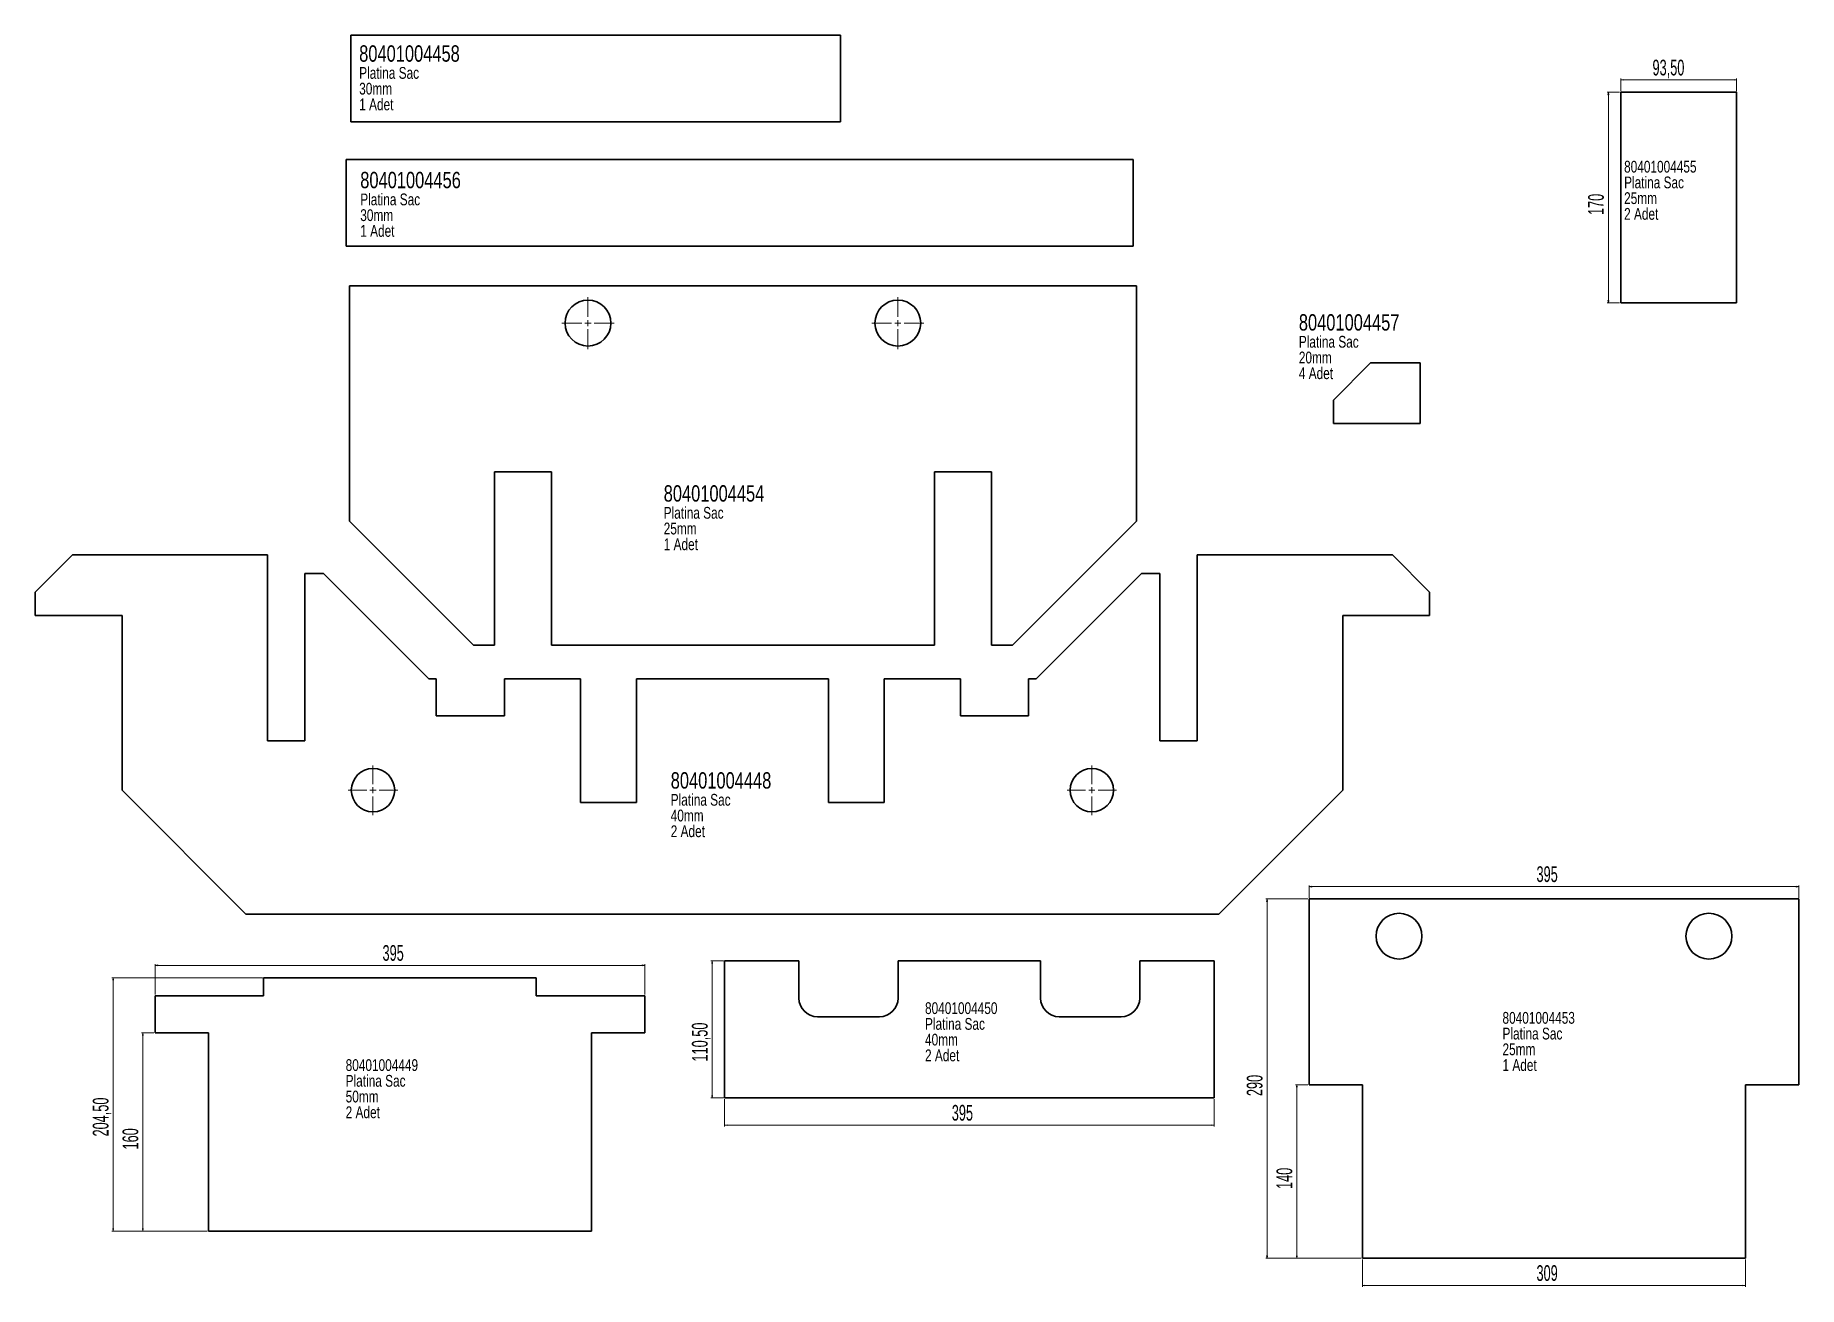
# Model space of a CAD drawing. Header units: millimetres. Extents: x 5 to 1428, y 46 to 1056.
import ezdxf

# ---------------------------------------------------------------- set-up
doc = ezdxf.new("R2010")
doc.units = ezdxf.units.MM
doc.styles.add('SLDTEXTSTYLE0', font='TXT', dxfattribs={"width": 0.75})
doc.styles.add('SLDTEXTSTYLE1', font='TXT', dxfattribs={"width": 0.605})
doc.dimstyles.new('SLDDIMSTYLE0', dxfattribs={"dimtxt": 12.32793, "dimasz": 2, "dimexe": 0, "dimexo": 0.0625, "dimgap": 3.081982, "dimtad": 1, "dimrnd": 1e-09, "dimzin": 12, "dimdsep": 46, "dimtxsty": 'SLDTEXTSTYLE1', "dimblk1": 'CLOSED', "dimblk2": 'CLOSED', "dimsah": 1, "dimcen": 0.09, "dimadec": 0, "dimazin": 3, "dimtfac": 1, "dimtofl": 0, "dimtmove": 0, "dimatfit": 3, "dimldrblk": 'CLOSED', "dimfxl": 1, "dimfrac": 2, "dimtolj": 1, "dimtzin": 12, "dimarcsym": 0})

# ---------------------------------------------------------------- blocks, each defined once
blk = doc.blocks.new('SW_NOTE_0')
at = {"color": 0, "linetype": 'Continuous', "lineweight": 0, "attachment_point": 1, "style": 'SLDTEXTSTYLE0'}
for s, insert, char_height in [('80401004448', (0, 17.1), 13.229), ('Platina Sac', (0, -0.4), 9.525), ('40mm', (0, -13.1), 9.53), ('2 Adet', (0, -25.8), 9.53)]:
    blk.add_mtext(s, dxfattribs=dict(at, insert=insert, char_height=char_height))
blk = doc.blocks.new('_Closed')
at = {"color": 0, "linetype": 'ByBlock', "lineweight": -2}
for p, q in [((-1, 0.166667), (0, 0)), ((-1, 0.166667), (-1, -0.166667)), ((0, 0), (-1, -0.166667)), ((0, 0), (-1, 0))]:
    blk.add_line(p, q, dxfattribs=at)
blk = doc.blocks.new('_D')
at = {"color": 7, "linetype": 'Continuous', "lineweight": 0}
for p, q in [((1032.9, 359.9), (1032.9, 369.9)), ((1427.9, 368.9), (1032.9, 368.9)), ((1427.9, 359.9), (1427.9, 369.9))]:
    blk.add_line(p, q, dxfattribs=at)
at = {"color": 7, "linetype": 'Continuous', "lineweight": 18, "xscale": 2, "yscale": 2, "rotation": 180}
blk.add_blockref('_Closed', (1032.9, 368.9, 360), dxfattribs=at)
at = {"color": 7, "linetype": 'Continuous', "lineweight": 18, "xscale": 2, "yscale": 2}
blk.add_blockref('_Closed', (1427.9, 368.9, 360), dxfattribs=at)
at = {"color": 7, "linetype": 'Continuous', "lineweight": 18, "insert": (1216.3, 385.3), "char_height": 12.7, "attachment_point": 1, "style": 'SLDTEXTSTYLE1'}
blk.add_mtext('395', dxfattribs=at)
blk = doc.blocks.new('_D_1')
at = {"color": 7, "linetype": 'Continuous', "lineweight": 0}
for p, q in [((1031.9, 208.9), (1021.9, 208.9)), ((1022.9, 208.9), (1022.9, 68.9)), ((1074.9, 68.9), (1021.9, 68.9))]:
    blk.add_line(p, q, dxfattribs=at)
at = {"color": 7, "linetype": 'Continuous', "lineweight": 18, "xscale": 2, "yscale": 2}
for p, rotation in [((1022.9, 208.9, 360), 90), ((1022.9, 68.9, 360), 270)]:
    blk.add_blockref('_Closed', p, dxfattribs=dict(at, rotation=rotation))
at = {"color": 7, "linetype": 'Continuous', "lineweight": 18, "insert": (1006.5, 124.8), "char_height": 12.7, "attachment_point": 1, "rotation": 90, "style": 'SLDTEXTSTYLE1'}
blk.add_mtext('140', dxfattribs=at)
blk = doc.blocks.new('_D_2')
at = {"color": 7, "linetype": 'Continuous', "lineweight": 0}
for p, q in [((1031.9, 358.9), (997.9, 358.9)), ((998.9, 68.9), (998.9, 358.9)), ((1074.9, 68.9), (997.9, 68.9))]:
    blk.add_line(p, q, dxfattribs=at)
at = {"color": 7, "linetype": 'Continuous', "lineweight": 18, "xscale": 2, "yscale": 2}
for p, rotation in [((998.9, 358.9, 360), 90), ((998.9, 68.9, 360), 270)]:
    blk.add_blockref('_Closed', p, dxfattribs=dict(at, rotation=rotation))
at = {"color": 7, "linetype": 'Continuous', "lineweight": 18, "insert": (982.5, 199.8), "char_height": 12.7, "attachment_point": 1, "rotation": 90, "style": 'SLDTEXTSTYLE1'}
blk.add_mtext('290', dxfattribs=at)
blk = doc.blocks.new('_D_3')
at = {"color": 7, "linetype": 'Continuous', "lineweight": 0}
for p, q in [((1075.9, 67.9), (1075.9, 45.9)), ((1384.9, 67.9), (1384.9, 45.9)), ((1075.9, 46.9), (1384.9, 46.9))]:
    blk.add_line(p, q, dxfattribs=at)
at = {"color": 7, "linetype": 'Continuous', "lineweight": 18, "xscale": 2, "yscale": 2, "rotation": 180}
blk.add_blockref('_Closed', (1075.9, 46.9, 360), dxfattribs=at)
at = {"color": 7, "linetype": 'Continuous', "lineweight": 18, "xscale": 2, "yscale": 2}
blk.add_blockref('_Closed', (1384.9, 46.9, 360), dxfattribs=at)
at = {"color": 7, "linetype": 'Continuous', "lineweight": 18, "insert": (1216.3, 63.3), "char_height": 12.7, "attachment_point": 1, "style": 'SLDTEXTSTYLE1'}
blk.add_mtext('309', dxfattribs=at)
blk = doc.blocks.new('SW_NOTE_0_1')
at = {"color": 0, "linetype": 'Continuous', "lineweight": 0, "attachment_point": 1, "style": 'SLDTEXTSTYLE0'}
for s, insert, char_height in [('80401004453', (0, 12.3), 9.525), ('Platina Sac', (0, -0.4), 9.525), ('25mm', (0, -13.1), 9.53), ('1 Adet', (0, -25.8), 9.53)]:
    blk.add_mtext(s, dxfattribs=dict(at, insert=insert, char_height=char_height))
blk = doc.blocks.new('_D_4')
at = {"color": 7, "linetype": 'Continuous', "lineweight": 0}
for p, q in [((101.8, 281.8), (101.8, 306.3)), ((101.8, 305.3), (496.8, 305.3)), ((496.8, 281.8), (496.8, 306.3))]:
    blk.add_line(p, q, dxfattribs=at)
at = {"color": 7, "linetype": 'Continuous', "lineweight": 18, "xscale": 2, "yscale": 2, "rotation": 180}
blk.add_blockref('_Closed', (101.8, 305.3, 211.5), dxfattribs=at)
at = {"color": 7, "linetype": 'Continuous', "lineweight": 18, "xscale": 2, "yscale": 2}
blk.add_blockref('_Closed', (496.8, 305.3, 211.5), dxfattribs=at)
at = {"color": 7, "linetype": 'Continuous', "lineweight": 18, "insert": (285.2, 321.7), "char_height": 12.7, "attachment_point": 1, "style": 'SLDTEXTSTYLE1'}
blk.add_mtext('395', dxfattribs=at)
blk = doc.blocks.new('_D_5')
at = {"color": 7, "linetype": 'Continuous', "lineweight": 0}
for p, q in [((188.3, 295.3), (66.8, 295.3)), ((67.8, 295.3), (67.8, 90.8)), ((143.8, 90.8), (66.8, 90.8))]:
    blk.add_line(p, q, dxfattribs=at)
at = {"color": 7, "linetype": 'Continuous', "lineweight": 18, "xscale": 2, "yscale": 2}
for p, rotation in [((67.8, 295.3, 211.5), 90), ((67.8, 90.8, 211.5), 270)]:
    blk.add_blockref('_Closed', p, dxfattribs=dict(at, rotation=rotation))
at = {"color": 7, "linetype": 'Continuous', "lineweight": 18, "insert": (51.4, 167.2), "char_height": 12.7, "attachment_point": 1, "rotation": 90, "style": 'SLDTEXTSTYLE1'}
blk.add_mtext('204,50', dxfattribs=at)
blk = doc.blocks.new('_D_6')
at = {"color": 7, "linetype": 'Continuous', "lineweight": 0}
for p, q in [((100.8, 250.8), (90.8, 250.8)), ((91.8, 250.8), (91.8, 90.8)), ((143.8, 90.8), (90.8, 90.8))]:
    blk.add_line(p, q, dxfattribs=at)
at = {"color": 7, "linetype": 'Continuous', "lineweight": 18, "xscale": 2, "yscale": 2}
for p, rotation in [((91.8, 250.8, 211.5), 90), ((91.8, 90.8, 211.5), 270)]:
    blk.add_blockref('_Closed', p, dxfattribs=dict(at, rotation=rotation))
at = {"color": 7, "linetype": 'Continuous', "lineweight": 18, "insert": (75.4, 156.7), "char_height": 12.7, "attachment_point": 1, "rotation": 90, "style": 'SLDTEXTSTYLE1'}
blk.add_mtext('160', dxfattribs=at)
blk = doc.blocks.new('SW_NOTE_0_2')
at = {"color": 0, "linetype": 'Continuous', "lineweight": 0, "attachment_point": 1, "style": 'SLDTEXTSTYLE0'}
for s, insert, char_height in [('80401004449', (0, 12.3), 9.525), ('Platina Sac', (0, -0.4), 9.525), ('50mm', (0, -13.1), 9.53), ('2 Adet', (0, -25.8), 9.53)]:
    blk.add_mtext(s, dxfattribs=dict(at, insert=insert, char_height=char_height))
blk = doc.blocks.new('_D_7')
at = {"color": 7, "linetype": 'Continuous', "lineweight": 0}
for p, q in [((561.2, 197.4), (561.2, 175.3)), ((956.2, 197.4), (956.2, 175.3)), ((956.2, 176.3), (561.2, 176.3))]:
    blk.add_line(p, q, dxfattribs=at)
at = {"color": 7, "linetype": 'Continuous', "lineweight": 18, "xscale": 2, "yscale": 2, "rotation": 180}
blk.add_blockref('_Closed', (561.2, 176.3, 100), dxfattribs=at)
at = {"color": 7, "linetype": 'Continuous', "lineweight": 18, "xscale": 2, "yscale": 2}
blk.add_blockref('_Closed', (956.2, 176.3, 100), dxfattribs=at)
at = {"color": 7, "linetype": 'Continuous', "lineweight": 18, "insert": (744.5, 192.7), "char_height": 12.7, "attachment_point": 1, "style": 'SLDTEXTSTYLE1'}
blk.add_mtext('395', dxfattribs=at)
blk = doc.blocks.new('_D_8')
at = {"color": 7, "linetype": 'Continuous', "lineweight": 0}
for p, q in [((560.2, 308.9), (550.2, 308.9)), ((551.2, 308.9), (551.2, 198.4)), ((560.2, 198.4), (550.2, 198.4))]:
    blk.add_line(p, q, dxfattribs=at)
at = {"color": 7, "linetype": 'Continuous', "lineweight": 18, "xscale": 2, "yscale": 2}
for p, rotation in [((551.2, 308.9, 100), 90), ((551.2, 198.4, 100), 270)]:
    blk.add_blockref('_Closed', p, dxfattribs=dict(at, rotation=rotation))
at = {"color": 7, "linetype": 'Continuous', "lineweight": 18, "insert": (534.8, 227.7), "char_height": 12.7, "attachment_point": 1, "rotation": 90, "style": 'SLDTEXTSTYLE1'}
blk.add_mtext('110,50', dxfattribs=at)
blk = doc.blocks.new('SW_NOTE_0_3')
at = {"color": 0, "linetype": 'Continuous', "lineweight": 0, "attachment_point": 1, "style": 'SLDTEXTSTYLE0'}
for s, insert, char_height in [('80401004450', (0, 12.3), 9.525), ('Platina Sac', (0, -0.4), 9.525), ('40mm', (0, -13.1), 9.53), ('2 Adet', (0, -25.8), 9.53)]:
    blk.add_mtext(s, dxfattribs=dict(at, insert=insert, char_height=char_height))
blk = doc.blocks.new('_D_9')
at = {"color": 7, "linetype": 'Continuous', "lineweight": 0}
for p, q in [((1284.3, 1011.1), (1284.3, 1021.1)), ((1284.3, 1020.1), (1377.8, 1020.1)), ((1377.8, 1011.1), (1377.8, 1021.1))]:
    blk.add_line(p, q, dxfattribs=at)
at = {"color": 7, "linetype": 'Continuous', "lineweight": 18, "xscale": 2, "yscale": 2, "rotation": 180}
blk.add_blockref('_Closed', (1284.3, 1020.1, 480), dxfattribs=at)
at = {"color": 7, "linetype": 'Continuous', "lineweight": 18, "xscale": 2, "yscale": 2}
blk.add_blockref('_Closed', (1377.8, 1020.1, 480), dxfattribs=at)
at = {"color": 7, "linetype": 'Continuous', "lineweight": 18, "insert": (1309.9, 1036.4), "char_height": 12.7, "attachment_point": 1, "style": 'SLDTEXTSTYLE1'}
blk.add_mtext('93,50', dxfattribs=at)
blk = doc.blocks.new('_D_10')
at = {"color": 7, "linetype": 'Continuous', "lineweight": 0}
for p, q in [((1283.3, 1010.1), (1273.3, 1010.1)), ((1274.3, 840.1), (1274.3, 1010.1)), ((1283.3, 840.1), (1273.3, 840.1))]:
    blk.add_line(p, q, dxfattribs=at)
at = {"color": 7, "linetype": 'Continuous', "lineweight": 18, "xscale": 2, "yscale": 2}
for p, rotation in [((1274.3, 1010.1, 480), 90), ((1274.3, 840.1, 480), 270)]:
    blk.add_blockref('_Closed', p, dxfattribs=dict(at, rotation=rotation))
at = {"color": 7, "linetype": 'Continuous', "lineweight": 18, "insert": (1257.9, 911), "char_height": 12.7, "attachment_point": 1, "rotation": 90, "style": 'SLDTEXTSTYLE1'}
blk.add_mtext('170', dxfattribs=at)
blk = doc.blocks.new('SW_NOTE_0_4')
at = {"color": 0, "linetype": 'Continuous', "lineweight": 0, "attachment_point": 1, "style": 'SLDTEXTSTYLE0'}
for s, insert, char_height in [('80401004455', (0, 12.3), 9.525), ('Platina Sac', (0, -0.4), 9.525), ('25mm', (0, -13.1), 9.53), ('2 Adet', (0, -25.8), 9.53)]:
    blk.add_mtext(s, dxfattribs=dict(at, insert=insert, char_height=char_height))
blk = doc.blocks.new('SW_CENTERMARKSYMBOL_0')
at = {"color": 0, "linetype": 'Continuous', "lineweight": 18}
for p, q in [((0, 5), (0, 20)), ((-5, 0), (-20, 0)), ((0, 0), (-2.5, 0)), ((0, 0), (0, 2.5)), ((0, 0), (0, -2.5)), ((0, 0), (2.5, 0)), ((5, 0), (20, 0)), ((0, -5), (0, -20))]:
    blk.add_line(p, q, dxfattribs=at)
blk = doc.blocks.new('SW_CENTERMARKSYMBOL_1')
at = {"color": 0, "linetype": 'Continuous', "lineweight": 18}
for p, q in [((0, 5), (0, 20)), ((-5, 0), (-20, 0)), ((0, 0), (-2.5, 0)), ((0, 0), (0, 2.5)), ((0, 0), (0, -2.5)), ((0, 0), (2.5, 0)), ((5, 0), (20, 0)), ((0, -5), (0, -20))]:
    blk.add_line(p, q, dxfattribs=at)
blk = doc.blocks.new('SW_NOTE_0_5')
at = {"color": 0, "linetype": 'Continuous', "lineweight": 0, "attachment_point": 1, "style": 'SLDTEXTSTYLE0'}
for s, insert, char_height in [('80401004454', (0, 17.1), 13.229), ('Platina Sac', (0, -0.4), 9.525), ('25mm', (0, -13.1), 9.53), ('1 Adet', (0, -25.8), 9.53)]:
    blk.add_mtext(s, dxfattribs=dict(at, insert=insert, char_height=char_height))
blk = doc.blocks.new('SW_CENTERMARKSYMBOL_2')
at = {"color": 0, "linetype": 'Continuous', "lineweight": 18}
for p, q in [((0, 5), (0, 21)), ((-5, 0), (-21, 0)), ((0, 0), (-2.5, 0)), ((0, 0), (0, 2.5)), ((0, 0), (0, -2.5)), ((0, 0), (2.5, 0)), ((5, 0), (21, 0)), ((0, -5), (0, -21))]:
    blk.add_line(p, q, dxfattribs=at)
blk = doc.blocks.new('SW_CENTERMARKSYMBOL_3')
at = {"color": 0, "linetype": 'Continuous', "lineweight": 18}
for p, q in [((0, 5), (0, 21)), ((-5, 0), (-21, 0)), ((0, 0), (-2.5, 0)), ((0, 0), (0, 2.5)), ((0, 0), (0, -2.5)), ((0, 0), (2.5, 0)), ((5, 0), (21, 0)), ((0, -5), (0, -21))]:
    blk.add_line(p, q, dxfattribs=at)
blk = doc.blocks.new('SW_NOTE_0_6')
at = {"color": 0, "linetype": 'Continuous', "lineweight": 0, "attachment_point": 1, "style": 'SLDTEXTSTYLE0'}
for s, insert, char_height in [('80401004456', (0, 17.1), 13.229), ('Platina Sac', (0, -0.4), 9.525), ('30mm', (0, -13.1), 9.53), ('1 Adet', (0, -25.8), 9.53)]:
    blk.add_mtext(s, dxfattribs=dict(at, insert=insert, char_height=char_height))
blk = doc.blocks.new('SW_NOTE_0_7')
at = {"color": 0, "linetype": 'Continuous', "lineweight": 0, "attachment_point": 1, "style": 'SLDTEXTSTYLE0'}
for s, insert, char_height in [('80401004457', (0, 17.1), 13.229), ('Platina Sac', (0, -0.4), 9.525), ('20mm', (0, -13.1), 9.53), ('4 Adet', (0, -25.8), 9.53)]:
    blk.add_mtext(s, dxfattribs=dict(at, insert=insert, char_height=char_height))
blk = doc.blocks.new('SW_NOTE_0_8')
at = {"color": 0, "linetype": 'Continuous', "lineweight": 0, "attachment_point": 1, "style": 'SLDTEXTSTYLE0'}
for s, insert, char_height in [('80401004458', (0, 17.1), 13.229), ('Platina Sac', (0, -0.4), 9.525), ('30mm', (0, -13.1), 9.53), ('1 Adet', (0, -25.8), 9.53)]:
    blk.add_mtext(s, dxfattribs=dict(at, insert=insert, char_height=char_height))

msp = doc.modelspace()

# ---------------------------------------------------------------- linework, layer by layer
at = {"color": 7, "linetype": 'Continuous', "lineweight": 35}
for p, q in [((259.648, 1056.118), (654.648, 1056.118)), ((259.648, 986.118), (259.648, 1056.118)), ((654.648, 1056.118), (654.648, 986.118)), ((1284.288, 840.068), (1284.288, 1010.068)), ((1284.288, 1010.068), (1377.788, 1010.068)), ((1377.788, 1010.068), (1377.788, 840.068)), ((654.648, 986.118), (259.648, 986.118)), ((255.906, 955.779), (890.906, 955.779)), ((255.906, 885.779), (255.906, 955.779)), ((890.906, 955.779), (890.906, 885.779)), ((890.906, 885.779), (255.906, 885.779)), ((258.47, 853.752), (258.47, 663.752)), ((893.47, 853.752), (258.47, 853.752)), ((893.47, 853.752), (893.47, 663.752)), ((1377.788, 840.068), (1284.288, 840.068)), ((1082.462, 791.628), (1052.462, 761.628)), ((1122.462, 791.628), (1082.462, 791.628)), ((1122.462, 742.628), (1122.462, 791.628)), ((1052.462, 761.628), (1052.462, 742.628)), ((1052.462, 742.628), (1122.462, 742.628)), ((421.47, 703.752), (375.47, 703.752)), ((375.47, 563.752), (375.47, 703.752)), ((421.47, 563.752), (421.47, 703.752)), ((776.47, 703.752), (730.47, 703.752)), ((730.47, 563.752), (730.47, 703.752)), ((776.47, 563.752), (776.47, 703.752)), ((258.47, 663.752), (358.47, 563.752)), ((893.47, 663.752), (793.47, 563.752)), ((35.008, 636.692), (5.008, 606.692)), ((192.508, 636.692), (35.008, 636.692)), ((192.508, 486.692), (192.508, 636.692)), ((1100.008, 636.692), (942.508, 636.692)), ((942.508, 636.692), (942.508, 486.692)), ((1130.008, 606.692), (1100.008, 636.692)), ((222.508, 621.692), (222.508, 486.692)), ((237.508, 621.692), (222.508, 621.692)), ((322.508, 536.692), (237.508, 621.692)), ((897.508, 621.692), (812.508, 536.692)), ((912.508, 621.692), (897.508, 621.692)), ((912.508, 486.692), (912.508, 621.692)), ((5.008, 606.692), (5.008, 587.692)), ((1130.008, 587.692), (1130.008, 606.692)), ((5.008, 587.692), (75.008, 587.692)), ((75.008, 587.692), (75.008, 446.692)), ((1060.008, 587.692), (1130.008, 587.692)), ((1060.008, 446.692), (1060.008, 587.692)), ((375.47, 563.752), (358.47, 563.752)), ((730.47, 563.752), (421.47, 563.752)), ((793.47, 563.752), (776.47, 563.752)), ((328.508, 536.692), (322.508, 536.692)), ((328.508, 506.692), (328.508, 536.692)), ((383.508, 536.692), (383.508, 506.692)), ((445.008, 536.692), (383.508, 536.692)), ((445.008, 436.692), (445.008, 536.692)), ((490.008, 536.692), (490.008, 436.692)), ((645.008, 536.692), (490.008, 536.692)), ((645.008, 436.692), (645.008, 536.692)), ((690.008, 536.692), (690.008, 436.692)), ((751.508, 536.692), (690.008, 536.692)), ((751.508, 506.692), (751.508, 536.692)), ((806.508, 536.692), (806.508, 506.692)), ((812.508, 536.692), (806.508, 536.692)), ((383.508, 506.692), (328.508, 506.692)), ((806.508, 506.692), (751.508, 506.692)), ((222.508, 486.692), (192.508, 486.692)), ((942.508, 486.692), (912.508, 486.692)), ((75.008, 446.692), (175.008, 346.692)), ((960.008, 346.692), (1060.008, 446.692)), ((490.008, 436.692), (445.008, 436.692)), ((690.008, 436.692), (645.008, 436.692)), ((1032.879, 358.893), (1032.879, 208.893)), ((1427.879, 358.893), (1032.879, 358.893)), ((1427.879, 208.893), (1427.879, 358.893)), ((175.008, 346.692), (960.008, 346.692)), ((561.175, 308.865), (561.175, 198.365)), ((561.175, 308.865), (621.175, 308.865)), ((621.175, 278.865), (621.175, 308.865)), ((701.175, 278.865), (701.175, 308.865)), ((701.175, 308.865), (816.175, 308.865)), ((816.175, 278.865), (816.175, 308.865)), ((896.175, 278.865), (896.175, 308.865)), ((896.175, 308.865), (956.175, 308.865)), ((956.175, 308.865), (956.175, 198.365)), ((409.281, 295.323), (189.281, 295.323)), ((189.281, 295.323), (189.281, 280.823)), ((409.281, 280.823), (409.281, 295.323)), ((101.781, 280.823), (101.781, 250.823)), ((189.281, 280.823), (101.781, 280.823)), ((496.781, 280.823), (409.281, 280.823)), ((496.781, 250.823), (496.781, 280.823)), ((636.175, 263.865), (686.175, 263.865)), ((831.175, 263.865), (881.175, 263.865)), ((101.781, 250.823), (144.781, 250.823)), ((144.781, 250.823), (144.781, 90.823)), ((453.781, 250.823), (496.781, 250.823)), ((453.781, 90.823), (453.781, 250.823)), ((1032.879, 208.893), (1075.879, 208.893)), ((1075.879, 208.893), (1075.879, 68.893)), ((1384.879, 208.893), (1427.879, 208.893)), ((1384.879, 68.893), (1384.879, 208.893)), ((561.175, 198.365), (956.175, 198.365)), ((144.781, 90.823), (453.781, 90.823)), ((1075.879, 68.893), (1384.879, 68.893))]:
    msp.add_line(p, q, dxfattribs=at)
for centre, radius in [((450.97, 823.752), 18.5), ((700.97, 823.752), 18.5), ((277.508, 446.692), 17.5), ((857.508, 446.692), 17.5), ((1105.379, 328.893), 18.5), ((1355.379, 328.893), 18.5)]:
    msp.add_circle(centre, radius, dxfattribs=at)
for centre, start, end in [((636.175, 278.865), 180, 270), ((686.175, 278.865), 270, 0), ((831.175, 278.865), 180, 270), ((881.175, 278.865), 270, 0)]:
    msp.add_arc(centre, 15, start, end, dxfattribs=at)

# ---------------------------------------------------------------- block references
at = {"color": 7, "linetype": 'Continuous', "lineweight": 0}
for name, p in [('SW_NOTE_0_8', (266.361, 1030.882)), ('SW_NOTE_0_4', (1286.972, 942.485)), ('SW_NOTE_0_6', (267.229, 928.761)), ('SW_NOTE_0_7', (1024.534, 813.853)), ('SW_NOTE_0_5', (512.067, 675.793)), ('SW_NOTE_0', (517.721, 444.134)), ('SW_NOTE_0_3', (722.917, 263.249)), ('SW_NOTE_0_1', (1188.85, 255.41)), ('SW_NOTE_0_2', (255.446, 217.287))]:
    msp.add_blockref(name, p, dxfattribs=at)
at = {"color": 7, "linetype": 'Continuous', "lineweight": 18}
for name, p in [('SW_CENTERMARKSYMBOL_2', (450.97, 823.752)), ('SW_CENTERMARKSYMBOL_3', (700.97, 823.752)), ('SW_CENTERMARKSYMBOL_0', (277.508, 446.692)), ('SW_CENTERMARKSYMBOL_1', (857.508, 446.692))]:
    msp.add_blockref(name, p, dxfattribs=at)

# ---------------------------------------------------------------- dimensions: what is measured, and where the dimension line sits
for base, p1, p2, picture, middle in [((1377.788, 1020.068), (1284.288, 1010.068), (1377.788, 1010.068), '_D_9', (1331.038, 1020.068)), ((1032.879, 368.893), (1427.879, 358.893), (1032.879, 358.893), '_D', (1230.379, 368.893)), ((496.781, 305.323), (101.781, 280.823), (496.781, 280.823), '_D_4', (299.281, 305.323)), ((561.175, 176.31), (956.175, 198.365), (561.175, 198.365), '_D_7', (758.622, 176.31)), ((1384.879, 46.893), (1075.879, 68.893), (1384.879, 68.893), '_D_3', (1230.379, 46.893))]:
    dim = msp.add_linear_dim(base=base, p1=p1, p2=p2, dimstyle='SLDDIMSTYLE0', dxfattribs=at)
    dim.commit()
    dim.dimension.update_dxf_attribs({"geometry": picture, "text_midpoint": middle, "dimtype": 160})
for base, p1, p2, picture, middle in [((1274.288, 1010.068), (1284.288, 840.068), (1284.288, 1010.068), '_D_10', (1274.288, 925.068)), ((998.879, 358.893), (1075.879, 68.893), (1032.879, 358.893), '_D_2', (998.879, 213.893)), ((551.175, 198.365), (561.175, 308.865), (561.175, 198.365), '_D_8', (551.175, 253.615)), ((67.781, 90.823), (189.281, 295.323), (144.781, 90.823), '_D_5', (67.781, 193.073)), ((91.781, 90.823), (101.781, 250.823), (144.781, 90.823), '_D_6', (91.781, 170.823)), ((1022.879, 68.893), (1032.879, 208.893), (1075.879, 68.893), '_D_1', (1022.879, 138.893))]:
    dim = msp.add_linear_dim(base=base, p1=p1, p2=p2, angle=90, dimstyle='SLDDIMSTYLE0', dxfattribs=at)
    dim.commit()
    dim.dimension.update_dxf_attribs({"geometry": picture, "text_midpoint": middle, "dimtype": 160})

doc.saveas('drawing.dxf')
